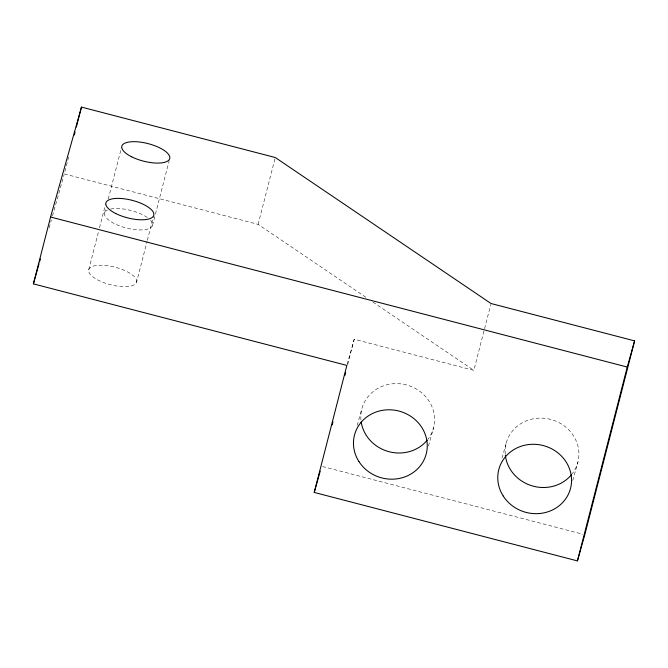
<?xml version="1.0" encoding="UTF-8"?>
<svg xmlns="http://www.w3.org/2000/svg" width="668" height="668" viewBox="0 0 668 668"><rect width="100%" height="100%" fill="white"/><g stroke="black" fill="none" stroke-linecap="round" stroke-linejoin="round"><path stroke-width="0.5" stroke-dasharray="3.34 2.5" d="M68.654 156.98L64.295 173.939L258.115 224.373L365.989 297.369M88.735 269.705L98.48 231.796M99.499 227.805L105.653 203.857M104.676 213L105.953 208.015M108.266 199.031L121.593 147.152M136.589 282.155A24.724 9.06 14.4 0 0 102.822 265.263A24.724 9.06 14.4 0 0 98.572 280.376A24.724 9.06 14.4 0 0 136.589 282.155L147.102 241.248M147.361 240.255L153.515 216.307M152.529 225.45L169.196 160.604M258.115 224.373L275.032 158.525M347.736 364.444L354.215 339.244L473.854 370.373L490.771 304.524M49.131 227.905L51.378 219.906M52.496 215.914L64.019 174.941M347.135 364.444L354.215 339.244M357.196 425.449L361.822 408.975M428.43 446.065L433.607 427.654M502.044 458.006L506.135 443.46M572.735 480.559L577.912 462.139M322.586 466.514L582.772 534.208M372.886 302.045L473.854 370.373M150.55 220.256A24.724 9.06 14.4 0 1 127.722 228.339A24.724 9.06 14.4 0 1 107.431 210.136M110.679 209.059A24.724 9.06 14.4 0 1 147.252 217.459M360.945 419.947A37.091 34.511 15.7 0 1 407.346 385.177A37.091 34.511 15.7 0 1 427.904 439.327M505.25 454.44A37.091 34.511 15.7 0 1 551.651 419.663A37.091 34.511 15.7 0 1 572.209 473.812"/><path stroke-width="1" d="M33.4 283.867L50.576 217.016L81.471 107.097L275.291 157.523L491.03 303.522L634.6 340.88L584.792 534.734L577.436 560.903L314.227 492.425L346.859 365.413L33.4 283.867L39.02 263.877M74.298 135.036L75.067 132.039M76.344 127.054L81.471 107.097M332.196 424.923L332.973 421.9M344.888 375.533L345.665 372.51M577.436 560.903L627.244 367.049L634.6 340.88M39.579 261.881L40.422 258.883M314.227 492.425L320.214 471.099M50.576 217.016L627.244 367.049M427.269 440.128A37.091 34.511 15.7 0 1 388.609 451.593A37.091 34.511 15.7 0 1 361.188 421.967M571.574 474.614A37.091 34.511 15.7 0 1 532.388 485.937A37.091 34.511 15.7 0 1 505.359 455.451M115.748 213.526A24.724 9.06 14.4 0 0 153.765 215.313A24.724 9.06 14.4 0 0 119.998 198.421A24.724 9.06 14.4 0 0 115.748 213.526M131.688 156.821A24.724 9.06 14.4 0 0 169.705 158.608A24.724 9.06 14.4 0 0 135.938 141.716A24.724 9.06 14.4 0 0 131.688 156.821M358.908 461.513A37.091 34.511 15.7 0 0 422.811 462.156A37.091 34.511 15.7 0 0 389.369 409.785A37.091 34.511 15.7 0 0 358.908 461.513M503.213 496.015A37.091 34.511 15.7 0 0 567.107 496.65A37.091 34.511 15.7 0 0 533.665 444.278A37.091 34.511 15.7 0 0 503.213 496.015"/></g></svg>
